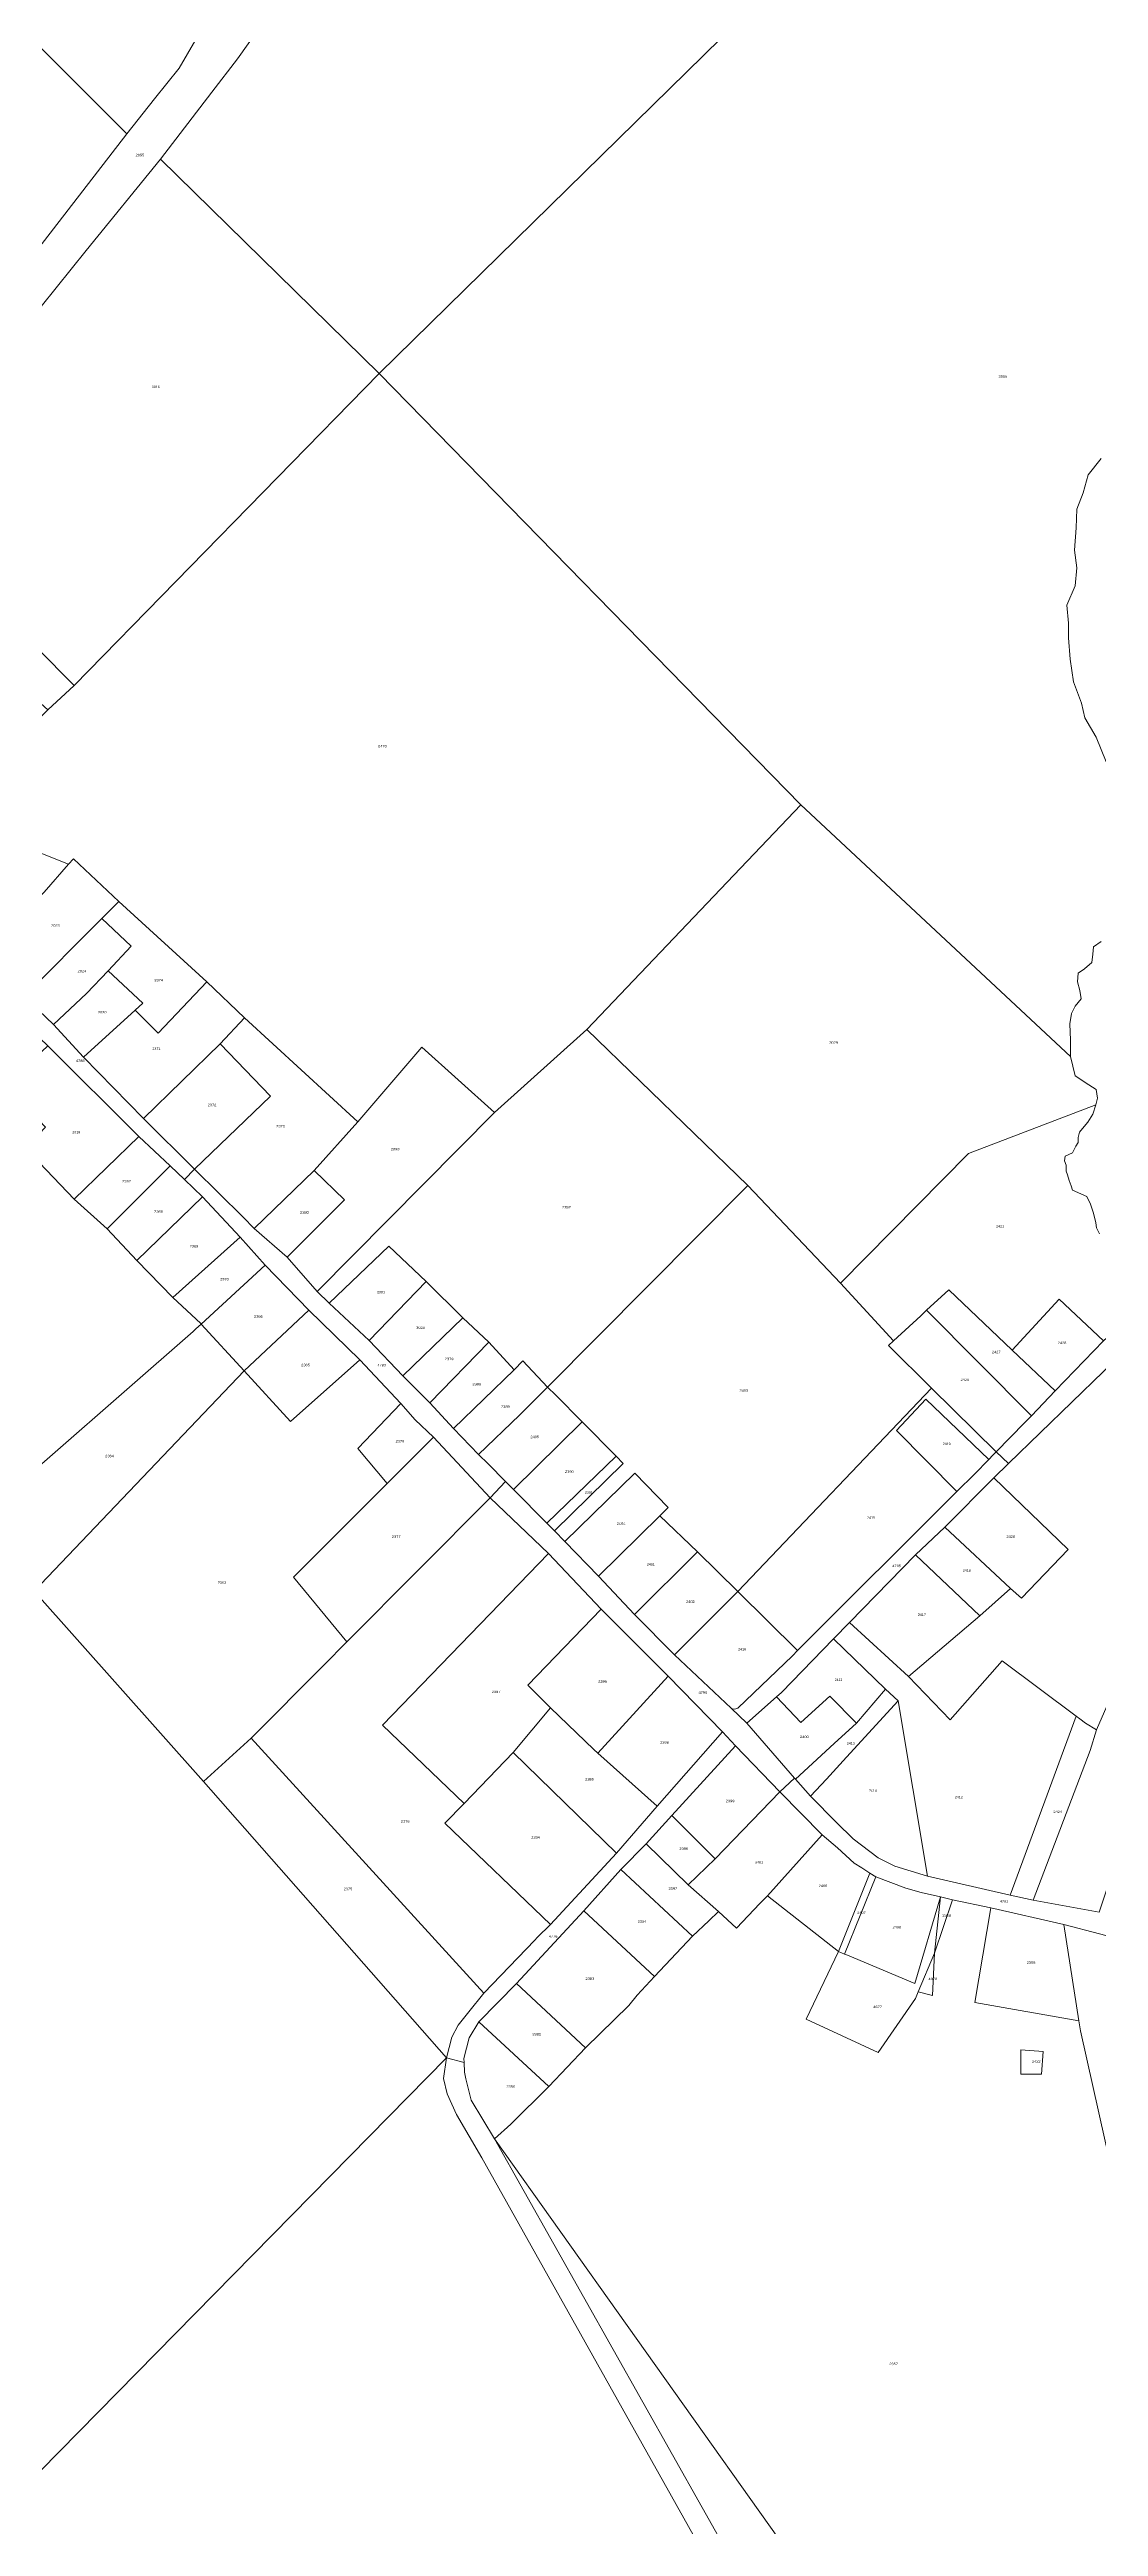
# Model space of a CAD drawing. Header units: metres. Extents: x 208626 to 229755, y 5040476 to 5064226.
# Drawn here: x 220964 to 221569, y 5048913 to 5050342 of the extents above; entities that cross this region are included whole.
import ezdxf

# ---------------------------------------------------------------- set-up
doc = ezdxf.new("R2010")
doc.units = ezdxf.units.M
doc.header["$LTSCALE"] = 0.56
doc.layers.add('6', color=7, linetype='Continuous', lineweight=13)
doc.layers.add('61', color=7, linetype='Continuous')

msp = doc.modelspace()

# ---------------------------------------------------------------- linework, layer by layer
at = {"layer": '6'}
msp.add_line((221483.136, 5049378.0457), (221459.1111, 5049402.9622), dxfattribs=at)
for points in [[(220847.8997, 5050453.5479), (221155.4882, 5050702.0209), (221094.5804, 5050447.7493), (221088.1122, 5050423.9482), (221081.8904, 5050408.9034), (221067.5875, 5050379.6692), (221054.3448, 5050357.9994), (221038.5851, 5050330.7503), (221024.302, 5050313.1065), (221008.4208, 5050293.0267)], [(220891.7047, 5050061.6197), (220949.9442, 5050147.0363), (220932.7219, 5050161.0332), (220984.8133, 5050225.7273), (221027.7745, 5050278.2269), (221153.8072, 5050154.6522), (220978.0736, 5049974.6614)], [(220910.0878, 5049904.5181), (220948.7536, 5049946.563), (220962.8028, 5049960.6122), (220978.0736, 5049974.6614), (221153.8072, 5050154.6522), (221397.0083, 5049905.9209), (221273.6792, 5049776.1714), (221220.293, 5049728.4592), (221178.4618, 5049766.0151), (221141.5692, 5049722.9825), (221076.126, 5049783.0362), (221054.5683, 5049803.824), (221003.7536, 5049850.0192), (220977.5763, 5049874.6567), (220974.795, 5049871.5433), (220939.486, 5049885.7533), (220936.3585, 5049882.0003)], [(220842.1446, 5049993.7052), (220891.7047, 5050061.6197), (220978.0736, 5049974.6614), (220962.8028, 5049960.6122), (220937.5378, 5049983.6157), (220928.6536, 5049991.3894), (220913.1062, 5050004.7157), (220888.6746, 5049977.3227), (220873.7308, 5049961.4798), (220861.8808, 5049974.4751)], [(221273.6792, 5049776.1714), (221397.0083, 5049905.9209), (221552.4809, 5049760.6689), (221555.2346, 5049749.4422), (221563.0722, 5049744.3584), (221567.3087, 5049741.6047), (221568.156, 5049736.7327), (221567.0968, 5049732.708), (221493.7606, 5049704.7216), (221419.9654, 5049629.8808), (221366.4413, 5049686.3444)], [(220900.7054, 5049843.5324), (220936.3585, 5049882.0003), (220939.486, 5049885.7533), (220974.795, 5049871.5433), (220960.6381, 5049855.4087), (220925.597, 5049818.844)], [(220868.9296, 5049863.1148), (220875.0071, 5049868.8833), (220875.9984, 5049867.9267), (220900.7054, 5049843.5324), (220925.597, 5049818.844), (220925.9917, 5049818.4525), (220949.0893, 5049795.3549), (220966.0275, 5049779.1866), (220983.368, 5049760.3791), (221017.8816, 5049724.8303), (221047.4449, 5049695.6103), (221041.5874, 5049689.6839), (221033.3418, 5049697.6036), (221015.3345, 5049714.4461), (220962.7709, 5049766.9188), (220939.4147, 5049789.2704), (220912.0489, 5049818.5488), (220895.3484, 5049835.2807)], [(220925.597, 5049818.844), (220960.6381, 5049855.4087), (220974.795, 5049871.5433), (220977.5763, 5049874.6567), (221003.7536, 5049850.0192), (220993.8987, 5049840.2849), (220949.0893, 5049795.3549), (220925.9917, 5049818.4525)], [(220949.0893, 5049795.3549), (220993.8987, 5049840.2849), (221010.8454, 5049824.3652), (220997.6556, 5049810.1709), (220985.1226, 5049797.0558), (220966.0275, 5049779.1866)], [(220993.8987, 5049840.2849), (221003.7536, 5049850.0192), (221054.5683, 5049803.824), (221026.5047, 5049774.1051), (221013.1457, 5049787.445), (221017.6121, 5049791.5053), (220997.6556, 5049810.1709), (221010.8454, 5049824.3652)], [(220966.0275, 5049779.1866), (220985.1226, 5049797.0558), (220997.6556, 5049810.1709), (221017.6121, 5049791.5053), (221013.1457, 5049787.445), (220983.368, 5049760.3791)], [(220983.368, 5049760.3791), (221013.1457, 5049787.445), (221026.5047, 5049774.1051), (221054.5683, 5049803.824), (221076.126, 5049783.0362), (221062.1962, 5049767.944), (221017.8816, 5049724.8303)], [(221047.4449, 5049695.6103), (221091.178, 5049737.7649), (221062.1962, 5049767.944), (221076.126, 5049783.0362), (221141.5692, 5049722.9825), (221116.4749, 5049694.8934), (221081.849, 5049661.4757), (221075.3893, 5049667.9904)], [(221017.8816, 5049724.8303), (221062.1962, 5049767.944), (221091.178, 5049737.7649), (221047.4449, 5049695.6103)], [(221118.0344, 5049625.1015), (221220.293, 5049728.4592), (221273.6792, 5049776.1714), (221366.4413, 5049686.3444), (221250.8774, 5049569.9465), (221236.8021, 5049585.0566), (221231.6667, 5049579.9213), (221217.0291, 5049595.8338), (221202.0288, 5049609.8335), (221181.0284, 5049630.8331), (221159.3637, 5049651.2247), (221125.0526, 5049618.4733)], [(220938.5149, 5049743.9628), (220962.7709, 5049766.9188), (221015.3345, 5049714.4461), (220978.0736, 5049678.4069), (220949.9434, 5049707.8728), (220961.3719, 5049719.9028)], [(221100.8789, 5049644.9864), (221133.9041, 5049677.9224), (221116.4749, 5049694.8934), (221141.5692, 5049722.9825), (221178.4618, 5049766.0151), (221220.293, 5049728.4592), (221118.0344, 5049625.1015)], [(220778.6909, 5049672.2211), (220819.4531, 5049711.2536), (220835.9596, 5049695.4386), (220852.764, 5049712.7118), (220868.0333, 5049728.391), (220884.763, 5049744.7122), (220893.1677, 5049737.0469), (220935.5074, 5049691.0308), (220949.3076, 5049705.971), (220949.9434, 5049707.8728), (220978.0736, 5049678.4069), (220997.0095, 5049661.3035), (221014.1128, 5049642.9785), (221034.8812, 5049621.5993), (221051.0206, 5049606.5813), (221051.2367, 5049606.3456), (221048.198, 5049603.5468), (221046.6381, 5049602.1101), (220925.583, 5049496.3313)], [(220978.0736, 5049678.4069), (221015.3345, 5049714.4461), (221033.3418, 5049697.6036), (220997.0095, 5049661.3035)], [(220997.0095, 5049661.3035), (221033.3418, 5049697.6036), (221041.5874, 5049689.6839), (221051.9954, 5049679.6873), (221014.1128, 5049642.9785)], [(221041.5874, 5049689.6839), (221047.4449, 5049695.6103), (221075.3893, 5049667.9904), (221081.849, 5049661.4757), (221100.8789, 5049644.9864), (221118.0344, 5049625.1015), (221125.0526, 5049618.4733), (221148.0294, 5049596.8327), (221167.4515, 5049576.5532), (221183.0301, 5049560.8333), (221196.7461, 5049546.0278), (221211.1252, 5049531.1352), (221216.7673, 5049525.6454), (221226.7931, 5049515.4215), (221217.8976, 5049506.1175), (221185.1729, 5049541.0239), (221174.664, 5049551.1631), (221166.4474, 5049560.4068), (221142.6307, 5049585.7477), (221113.4044, 5049614.3793), (221088.0895, 5049640.289), (221073.718, 5049656.5129), (221051.9954, 5049679.6873)], [(221081.849, 5049661.4757), (221116.4749, 5049694.8934), (221133.9041, 5049677.9224), (221100.8789, 5049644.9864)], [(221250.8774, 5049569.9465), (221366.4413, 5049686.3444), (221419.9654, 5049629.8808), (221450.4218, 5049596.6584), (221447.5063, 5049593.9026), (221472.4582, 5049569.3582), (221360.7396, 5049451.9523), (221337.5073, 5049474.9668), (221315.7976, 5049495.6327), (221320.5988, 5049500.4339), (221301.3941, 5049520.2648), (221260.8972, 5049480.8117), (221254.8818, 5049486.9475), (221294.5229, 5049525.9755), (221290.5393, 5049530.0759), (221270.9171, 5049549.9069), (221255.6513, 5049565.3354)], [(221014.1128, 5049642.9785), (221051.9954, 5049679.6873), (221073.718, 5049656.5129), (221034.8812, 5049621.5993)], [(221034.8812, 5049621.5993), (221073.718, 5049656.5129), (221088.0895, 5049640.289), (221051.2367, 5049606.3456), (221051.0206, 5049606.5813)], [(221509.7247, 5049532.6978), (221525.9593, 5049549.3358), (221529.9685, 5049553.4361), (221543.6655, 5049567.8351), (221571.5302, 5049596.7407), (221599.2393, 5049621.5482), (221608.1909, 5049630.1848), (221623.7712, 5049643.7235), (221626.1028, 5049644.8056), (221635.6767, 5049649.249), (221657.469, 5049659.7057), (221660.7803, 5049651.326), (221642.22, 5049642.4216), (221631.6847, 5049636.2117), (221613.9512, 5049621.5482), (221608.3098, 5049614.9112), (221589.8447, 5049596.608), (221516.766, 5049525.8272)], [(221051.2367, 5049606.3456), (221088.0895, 5049640.289), (221113.4044, 5049614.3793), (221076.0361, 5049579.2828)], [(221125.0526, 5049618.4733), (221159.3637, 5049651.2247), (221181.0284, 5049630.8331), (221148.0294, 5049596.8327)], [(221148.0294, 5049596.8327), (221181.0284, 5049630.8331), (221202.0288, 5049609.8335), (221167.4515, 5049576.5532)], [(221469.4736, 5049614.3838), (221482.2973, 5049626.0515), (221518.8092, 5049591.3207), (221543.6655, 5049567.8351), (221529.9685, 5049553.4361)], [(221076.0361, 5049579.2828), (221113.4044, 5049614.3793), (221142.6307, 5049585.7477), (221102.6822, 5049550.0461)], [(221447.5063, 5049593.9026), (221450.4218, 5049596.6584), (221466.1516, 5049611.1241), (221469.4736, 5049614.3838), (221529.9685, 5049553.4361), (221525.9593, 5049549.3358), (221509.7247, 5049532.6978), (221472.4582, 5049569.3582)], [(221518.8092, 5049591.3207), (221545.9704, 5049620.7083), (221571.5302, 5049596.7407), (221543.6655, 5049567.8351)], [(220920.0444, 5049491.4916), (220925.583, 5049496.3313), (221046.6381, 5049602.1101), (221048.198, 5049603.5468), (221051.2367, 5049606.3456), (221076.0361, 5049579.2828), (220954.9472, 5049452.223)], [(221167.4515, 5049576.5532), (221202.0288, 5049609.8335), (221217.0291, 5049595.8338), (221183.0301, 5049560.8333)], [(220954.9472, 5049452.223), (221076.0361, 5049579.2828), (221102.6822, 5049550.0461), (221142.6307, 5049585.7477), (221166.4474, 5049560.4068), (221141.5399, 5049534.479), (221158.4477, 5049514.2987), (221104.4519, 5049460.3029), (221135.2305, 5049422.9807), (221121.9051, 5049409.5795), (221080.0829, 5049367.4923), (221052.5954, 5049342.4481)], [(221183.0301, 5049560.8333), (221217.0291, 5049595.8338), (221231.6667, 5049579.9213), (221196.7461, 5049546.0278)], [(221196.7461, 5049546.0278), (221231.6667, 5049579.9213), (221236.8021, 5049585.0566), (221250.8774, 5049569.9465), (221234.7479, 5049553.7308), (221211.1252, 5049531.1352)], [(221211.1252, 5049531.1352), (221234.7479, 5049553.7308), (221250.8774, 5049569.9465), (221255.6513, 5049565.3354), (221270.9171, 5049549.9069), (221231.2552, 5049510.8712), (221226.7931, 5049515.4215), (221216.7673, 5049525.6454)], [(221360.7396, 5049451.9523), (221472.4582, 5049569.3582), (221509.7247, 5049532.6978), (221507.7568, 5049530.6553), (221505.3649, 5049528.2628), (221469.1809, 5049562.971), (221452.1814, 5049544.9708), (221487.0334, 5049509.6824), (221395.1553, 5049417.9735)], [(221141.5399, 5049534.479), (221166.4474, 5049560.4068), (221174.664, 5049551.1631), (221185.1729, 5049541.0239), (221158.4477, 5049514.2987)], [(221452.1814, 5049544.9708), (221469.1809, 5049562.971), (221505.3649, 5049528.2628), (221497.1061, 5049519.653), (221487.0334, 5049509.6824)], [(221104.4519, 5049460.3029), (221158.4477, 5049514.2987), (221185.1729, 5049541.0239), (221217.8976, 5049506.1175), (221135.2305, 5049422.9807)], [(221231.2552, 5049510.8712), (221270.9171, 5049549.9069), (221290.5393, 5049530.0759), (221250.4599, 5049491.4578)], [(221250.4599, 5049491.4578), (221290.5393, 5049530.0759), (221294.5229, 5049525.9755), (221254.8818, 5049486.9475)], [(221356.8247, 5049384.7321), (221357.7107, 5049384.2891), (221358.6854, 5049384.2005), (221359.4828, 5049384.2891), (221360.6346, 5049384.8207), (221392.1851, 5049414.9701), (221395.1553, 5049417.9735), (221487.0334, 5049509.6824), (221497.1061, 5049519.653), (221505.3649, 5049528.2628), (221507.7568, 5049530.6553), (221509.7247, 5049532.6978), (221516.766, 5049525.8272), (221508.3664, 5049517.6918), (221480.1317, 5049489.2071), (221463.1338, 5049473.2413), (221425.0517, 5049434.1271), (221415.7934, 5049424.744), (221385.7943, 5049393.7436), (221383.0921, 5049391.3313), (221365.9659, 5049376.0428)], [(221217.8976, 5049506.1175), (221226.7931, 5049515.4215), (221231.2552, 5049510.8712), (221250.4599, 5049491.4578), (221254.8818, 5049486.9475), (221260.8972, 5049480.8117), (221280.3107, 5049460.9808), (221301.1853, 5049438.8536), (221324.201, 5049415.5867), (221356.8247, 5049384.7321), (221365.9659, 5049376.0428), (221393.2986, 5049344.4408), (221384.8855, 5049336.3989), (221359.3789, 5049363.0827), (221351.7964, 5049371.0734), (221320.5304, 5049403.1084), (221281.9836, 5049441.7589), (221251.4405, 5049474.0473)], [(221260.8972, 5049480.8117), (221301.3941, 5049520.2648), (221320.5988, 5049500.4339), (221315.7976, 5049495.6327), (221280.3107, 5049460.9808)], [(221480.1317, 5049489.2071), (221508.3664, 5049517.6918), (221551.2349, 5049476.1882), (221524.1957, 5049448.1475), (221518.032, 5049453.8377)], [(221080.0829, 5049367.4923), (221121.9051, 5049409.5795), (221135.2305, 5049422.9807), (221217.8976, 5049506.1175), (221251.4405, 5049474.0473), (221155.7102, 5049374.9211), (221202.8076, 5049329.7279), (221191.7178, 5049318.4957), (221252.6436, 5049259.8791), (221244.9165, 5049252.5415), (221243.6182, 5049250.8537), (221214.1875, 5049220.2457)], [(221280.3107, 5049460.9808), (221315.7976, 5049495.6327), (221337.5073, 5049474.9668), (221301.1853, 5049438.8536)], [(221463.1338, 5049473.2413), (221480.1317, 5049489.2071), (221518.032, 5049453.8377), (221500.2847, 5049437.9834)], [(221155.7102, 5049374.9211), (221251.4405, 5049474.0473), (221281.9836, 5049441.7589), (221239.6941, 5049398.0071), (221252.7094, 5049384.9226), (221231.0611, 5049359.1586), (221202.8076, 5049329.7279)], [(221301.1853, 5049438.8536), (221337.5073, 5049474.9668), (221360.7396, 5049451.9523), (221324.201, 5049415.5867)], [(221425.0517, 5049434.1271), (221463.1338, 5049473.2413), (221500.2847, 5049437.9834), (221459.1111, 5049402.9622)], [(220539.3992, 5049015.7311), (220954.9472, 5049452.223), (221052.5954, 5049342.4481), (221192.605, 5049182.9669), (220779.5982, 5048762.7835), (220672.7542, 5048874.3749)], [(221239.6941, 5049398.0071), (221281.9836, 5049441.7589), (221320.5304, 5049403.1084), (221280.0279, 5049358.805), (221277.7099, 5049360.923), (221252.7094, 5049384.9226)], [(221324.201, 5049415.5867), (221360.7396, 5049451.9523), (221395.1553, 5049417.9735), (221392.1851, 5049414.9701), (221360.6346, 5049384.8207), (221359.4828, 5049384.2891), (221358.6854, 5049384.2005), (221357.7107, 5049384.2891), (221356.8247, 5049384.7321)], [(221383.0921, 5049391.3313), (221385.7943, 5049393.7436), (221415.7934, 5049424.744), (221445.794, 5049395.7445), (221429.0575, 5049376.0428), (221413.7942, 5049391.7441), (221397.011, 5049376.5435)], [(221415.7934, 5049424.744), (221425.0517, 5049434.1271), (221459.1111, 5049402.9622), (221483.136, 5049378.0457), (221513.1797, 5049412.0951), (221555.8817, 5049380.0686), (221517.7823, 5049276.9343), (221470.1171, 5049287.9148), (221453.0924, 5049389.0617), (221445.794, 5049395.7445)], [(221280.0279, 5049358.805), (221320.5304, 5049403.1084), (221351.7964, 5049371.0734), (221314.151, 5049328.2945)], [(221531.0982, 5049274.0668), (221563.7968, 5049360.3885), (221567.5155, 5049372.1646), (221580.7778, 5049402.5813), (221610.8214, 5049391.0646), (221591.7938, 5049334.9832), (221586.0086, 5049317.5255), (221569.1441, 5049267.1365)], [(221231.0611, 5049359.1586), (221252.7094, 5049384.9226), (221277.7099, 5049360.923), (221280.0279, 5049358.805), (221314.151, 5049328.2945), (221290.7073, 5049301.082)], [(221365.9659, 5049376.0428), (221383.0921, 5049391.3313), (221397.011, 5049376.5435), (221413.7942, 5049391.7441), (221429.0575, 5049376.0428), (221416.2691, 5049364.3201), (221393.9446, 5049343.6939), (221393.2986, 5049344.4408)], [(221393.9446, 5049343.6939), (221416.2691, 5049364.3201), (221429.0575, 5049376.0428), (221445.794, 5049395.7445), (221453.0924, 5049389.0617), (221423.4058, 5049356.4881), (221411.7702, 5049343.7211), (221402.519, 5049333.9817)], [(221402.519, 5049333.9817), (221411.7702, 5049343.7211), (221423.4058, 5049356.4881), (221453.0924, 5049389.0617), (221470.1171, 5049287.9148), (221451.3023, 5049293.639), (221441.6004, 5049298.3716), (221427.2656, 5049309.3226), (221417.5259, 5049318.8625)], [(221052.5954, 5049342.4481), (221080.0829, 5049367.4923), (221214.1875, 5049220.2457), (221205.5545, 5049209.6507), (221199.3647, 5049201.8859), (221195.6779, 5049194.9154), (221192.605, 5049182.9669)], [(221192.605, 5049182.9669), (221195.6779, 5049194.9154), (221199.3647, 5049201.8859), (221205.5545, 5049209.6507), (221214.1875, 5049220.2457), (221243.6182, 5049250.8537), (221244.9165, 5049252.5415), (221252.6436, 5049259.8791), (221290.7073, 5049301.082), (221314.151, 5049328.2945), (221351.7964, 5049371.0734), (221359.3789, 5049363.0827), (221322.5841, 5049322.9014), (221307.8228, 5049306.4667), (221293.264, 5049291.7489), (221271.8848, 5049267.9263), (221233.1033, 5049225.9663), (221211.4122, 5049203.7888), (221205.7794, 5049194.5109), (221202.7282, 5049182.567), (221202.8138, 5049180.3414)], [(221517.7823, 5049276.9343), (221555.8817, 5049380.0686), (221557.8846, 5049378.5664), (221561.2495, 5049376.0428), (221567.5155, 5049372.1646), (221563.7968, 5049360.3885), (221531.0982, 5049274.0668)], [(221191.7178, 5049318.4957), (221202.8076, 5049329.7279), (221231.0611, 5049359.1586), (221290.7073, 5049301.082), (221252.6436, 5049259.8791)], [(221322.5841, 5049322.9014), (221359.3789, 5049363.0827), (221384.8855, 5049336.3989), (221347.6283, 5049297.8572)], [(221331.9947, 5049282.9146), (221347.6283, 5049297.8572), (221384.8855, 5049336.3989), (221409.2967, 5049311.7589), (221377.7612, 5049276.4857), (221373.4682, 5049272.0652), (221359.8666, 5049257.7836), (221349.5697, 5049267.4236)], [(221307.8228, 5049306.4667), (221322.5841, 5049322.9014), (221347.6283, 5049297.8572), (221331.9947, 5049282.9146)], [(221377.7612, 5049276.4857), (221409.2967, 5049311.7589), (221418.0809, 5049304.1515), (221427.8381, 5049295.4213), (221432.1352, 5049292.6925), (221436.8678, 5049289.6163), (221418.7556, 5049244.4273)], [(221293.264, 5049291.7489), (221307.8228, 5049306.4667), (221331.9947, 5049282.9146), (221349.5697, 5049267.4236), (221343.9804, 5049262.0053), (221334.5339, 5049253.2617)], [(221271.8848, 5049267.9263), (221293.264, 5049291.7489), (221334.5339, 5049253.2617), (221312.6444, 5049229.9905)], [(221418.7556, 5049244.4273), (221436.8678, 5049289.6163), (221440.2432, 5049287.537), (221422.2678, 5049242.9131)], [(221422.2678, 5049242.9131), (221440.2432, 5049287.537), (221457.6529, 5049280.8152), (221466.3939, 5049278.3284), (221477.5041, 5049275.8273), (221462.7824, 5049225.9003), (221423.9281, 5049242.2294)], [(221233.1033, 5049225.9663), (221271.8848, 5049267.9263), (221312.6444, 5049229.9905), (221302.7193, 5049219.1875), (221297.7706, 5049213.1824), (221272.9418, 5049188.7836)], [(221400.1336, 5049205.4221), (221418.7556, 5049244.4273), (221422.2678, 5049242.9131), (221423.9281, 5049242.2294), (221462.7824, 5049225.9003), (221477.5041, 5049275.8273), (221477.5104, 5049275.8259), (221474.072, 5049243.3174), (221464.7386, 5049221.1484), (221463.0903, 5049217.2522), (221441.6967, 5049186.0746)], [(221474.072, 5049243.3174), (221477.5104, 5049275.8259), (221484.4305, 5049274.2354)], [(221497.2961, 5049214.9631), (221506.6486, 5049269.5196), (221548.7639, 5049259.9513), (221557.3082, 5049204.4415)], [(221464.7386, 5049221.1484), (221474.072, 5049243.3174), (221473.0049, 5049219.0815)], [(221211.4122, 5049203.7888), (221233.1033, 5049225.9663), (221272.9418, 5049188.7836), (221251.7273, 5049166.5279)], [(221202.7282, 5049182.567), (221205.7794, 5049194.5109), (221211.4122, 5049203.7888), (221251.7273, 5049166.5279), (221229.7763, 5049144.7187), (221220.3537, 5049136.2137), (221206.9069, 5049158.6884), (221203.9221, 5049170.9262), (221203.0266, 5049174.8064), (221202.8138, 5049180.3414)], [(220779.5982, 5048762.7835), (221192.605, 5049182.9669), (221191.0353, 5049171.1946), (221192.9974, 5049162.1692), (221198.4911, 5049150.3969), (221213.0102, 5049125.2827), (221403.3287, 5048785.8488), (221487.9665, 5048626.2321), (221494.7962, 5048603.8806), (221497.9005, 5048590.2214), (221499.7632, 5048566.6282), (221499.7632, 5048557.3151), (221497.2797, 5048533.101), (221492.3127, 5048498.9529), (221203.9695, 5048226.8191)], [(221523.817, 5049187.6197), (221536.817, 5049186.6199), (221535.8173, 5049173.6199), (221523.8174, 5049173.6197)], [(221220.3537, 5049136.2137), (221602.9712, 5048597.8413), (221509.0763, 5048513.8539), (221512.1806, 5048545.5185), (221511.9695, 5048576.438), (221510.7775, 5048597.1007), (221506.698, 5048613.7085), (221502.8303, 5048625.7106), (221487.5814, 5048658.0476), (221459.8303, 5048711.027)]]:
    msp.add_lwpolyline(points, close=True, dxfattribs=at)
for points in [[(221474.2376, 5050640.5175), (221479.1672, 5050635.9823), (221487.3991, 5050625.6534), (221493.1922, 5050616.2014), (221500.205, 5050607.969), (221505.3884, 5050599.7367), (221509.657, 5050594.2484), (221515.7381, 5050588.7202), (221521.7382, 5050582.7203), (221530.2374, 5050578.0107), (221540.1474, 5050574.1248), (221559.3563, 5050573.2101), (221565.7302, 5050570.1234), (221572.8287, 5050565.3911), (221567.7385, 5050560.7211), (221153.8072, 5050154.6522), (221027.7745, 5050278.2269)], [(221153.8072, 5050154.6522), (221567.7385, 5050560.7211), (221572.8287, 5050565.3911)], [(220847.8997, 5050453.5479), (221008.4208, 5050293.0267), (220915.0681, 5050172.3512)], [(220759.9764, 5049979.0075), (220778.7572, 5049999.71), (220788.7949, 5050011.436), (220815.8268, 5050044.2192), (220807.095, 5050052.0242), (220898.3817, 5050186.5804), (220915.0681, 5050172.3512), (221008.4208, 5050293.0267), (221024.302, 5050313.1065), (221038.5851, 5050330.7503), (221054.3448, 5050357.9994)], [(221083.5584, 5050352.226), (221072.1739, 5050336.2877), (221057.3741, 5050316.9341), (221027.7745, 5050278.2269), (220984.8133, 5050225.7273), (220932.7219, 5050161.0332), (220949.9442, 5050147.0363), (220891.7047, 5050061.6197), (220842.1446, 5049993.7052)], [(221027.7745, 5050278.2269), (221057.3741, 5050316.9341), (221072.1739, 5050336.2877), (221083.5584, 5050352.226)], [(221570.2742, 5049826.9701), (221565.8259, 5049824.0046), (221565.4022, 5049819.7681), (221564.7668, 5049814.8961), (221560.5303, 5049811.2951), (221556.9292, 5049808.7532), (221556.5056, 5049803.6694), (221557.9884, 5049798.7974), (221558.6238, 5049793.9254), (221555.1945, 5049789.7138), (221553.1164, 5049785.4524), (221552.1404, 5049779.4641), (221552.5694, 5049770.0245), (221552.4809, 5049760.6689), (221397.0083, 5049905.9209), (221153.8072, 5050154.6522)], [(221570.2025, 5050105.6047), (221562.6806, 5050096.2023), (221559.8599, 5050085.8597), (221556.099, 5050076.4573), (221555.7511, 5050065.7219), (221554.7514, 5050052.7219), (221556.099, 5050042.6088), (221555.1587, 5050032.2662), (221550.4575, 5050020.9833), (221551.3978, 5050010.6407), (221551.3978, 5050002.1786), (221552.338, 5049989.9555), (221554.2185, 5049976.7921), (221558.9197, 5049964.569), (221560.8001, 5049956.1069), (221567.3818, 5049944.824), (221573.0232, 5049930.7205)], [(221419.9654, 5049629.8808), (221493.7606, 5049704.7216), (221567.0968, 5049732.708), (221565.4022, 5049727.4124), (221562.4367, 5049722.7523), (221559.4711, 5049719.1512), (221557.7765, 5049717.033), (221556.9292, 5049713.8556), (221556.9292, 5049711.1019), (221555.6583, 5049708.9837), (221553.7519, 5049705.1708), (221549.5154, 5049703.2644), (221549.1369, 5049700.5147), (221549.995, 5049697.9403), (221549.995, 5049694.5077), (221550.8531, 5049692.3623), (221551.8454, 5049689.0721), (221552.9046, 5049686.1066), (221553.7519, 5049683.5647), (221562.013, 5049679.9636), (221564.1313, 5049675.5153), (221565.8259, 5049670.2197), (221567.0968, 5049664.7122), (221567.587, 5049661.8981), (221568.0161, 5049660.6109), (221569.3033, 5049658.4655)], [(221571.5302, 5049596.7407), (221545.9704, 5049620.7083), (221518.8092, 5049591.3207), (221482.2973, 5049626.0515), (221469.4736, 5049614.3838), (221466.1516, 5049611.1241), (221450.4218, 5049596.6584), (221419.9654, 5049629.8808)], [(221459.1111, 5049402.9622), (221500.2847, 5049437.9834), (221518.032, 5049453.8377), (221524.1957, 5049448.1475), (221551.2349, 5049476.1882), (221508.3664, 5049517.6918), (221516.766, 5049525.8272), (221589.8447, 5049596.608)], [(221580.7778, 5049402.5813), (221567.5155, 5049372.1646), (221561.2495, 5049376.0428), (221557.8846, 5049378.5664), (221555.8817, 5049380.0686), (221513.1797, 5049412.0951), (221483.136, 5049378.0457)], [(221589.7309, 5049249.1526), (221548.7639, 5049259.9513), (221506.6486, 5049269.5196), (221484.4305, 5049274.2354), (221477.5104, 5049275.8259), (221477.5041, 5049275.8273), (221466.3939, 5049278.3284), (221457.6529, 5049280.8152), (221440.2432, 5049287.537), (221436.8678, 5049289.6163), (221432.1352, 5049292.6925), (221427.8381, 5049295.4213), (221418.0809, 5049304.1515), (221409.2967, 5049311.7589), (221384.8855, 5049336.3989), (221393.2986, 5049344.4408), (221393.9446, 5049343.6939), (221402.519, 5049333.9817), (221417.5259, 5049318.8625), (221427.2656, 5049309.3226), (221441.6004, 5049298.3716), (221451.3023, 5049293.639), (221470.1171, 5049287.9148), (221517.7823, 5049276.9343), (221531.0982, 5049274.0668), (221569.1441, 5049267.1365)], [(221602.9712, 5048597.8413), (221220.3537, 5049136.2137), (221229.7763, 5049144.7187), (221251.7273, 5049166.5279), (221272.9418, 5049188.7836), (221297.7706, 5049213.1824), (221302.7193, 5049219.1875), (221312.6444, 5049229.9905), (221334.5339, 5049253.2617), (221343.9804, 5049262.0053), (221349.5697, 5049267.4236), (221359.8666, 5049257.7836), (221373.4682, 5049272.0652), (221377.7612, 5049276.4857), (221418.7556, 5049244.4273), (221400.1336, 5049205.4221), (221441.6967, 5049186.0746), (221463.0903, 5049217.2522), (221464.7386, 5049221.1484), (221473.0049, 5049219.0815), (221474.072, 5049243.3174), (221484.4305, 5049274.2354), (221506.6486, 5049269.5196), (221497.2961, 5049214.9631), (221557.3082, 5049204.4415), (221558.3777, 5049198.6498), (221675.7464, 5048673.0026)], [(221548.7639, 5049259.9513), (221589.7309, 5049249.1526)], [(221982.6072, 5049010.199), (221984.6424, 5049002.8722), (221989.1199, 5048993.1031), (221996.4467, 5048982.927), (221675.7464, 5048673.0026), (221558.3777, 5049198.6498), (221557.3082, 5049204.4415), (221548.7639, 5049259.9513)], [(221403.3287, 5048785.8488), (221213.0102, 5049125.2827), (221198.4911, 5049150.3969), (221192.9974, 5049162.1692), (221191.0353, 5049171.1946), (221192.605, 5049182.9669), (221202.8138, 5049180.3414), (221203.0266, 5049174.8064), (221203.9221, 5049170.9262), (221206.9069, 5049158.6884), (221220.3537, 5049136.2137), (221459.8303, 5048711.027)]]:
    msp.add_lwpolyline(points, dxfattribs=at)

# ---------------------------------------------------------------- texts
at = {"layer": '61'}
for s, width, p in [('2055', 1.2, (221013.4063, 5050280)), ('3056', 1.2, (221511.0313, 5050152.25)), ('3016', 1.1, (221022.75, 5050146.25)), ('2470', 1.2, (221153.2344, 5049939)), ('2023', 1.2, (220964.6719, 5049835.5)), ('2024', 1.2, (220979.9688, 5049809.25)), ('2374', 1.2, (221024.2344, 5049804)), ('2020', 1.2, (220991.6484, 5049785.5)), ('3029', 1.2, (221413.4766, 5049768)), ('4788', 1.2, (220979.0001, 5049757.5617)), ('2371', 1.1, (221023.1016, 5049764.5)), ('2372', 1.2, (221054.9922, 5049732)), ('2019', 1.1, (220976.9219, 5049716.25)), ('2373', 1.2, (221094.5, 5049719.75)), ('2393', 1.2, (221160.5938, 5049706.5)), ('2367', 1.2, (221005.7344, 5049688)), ('2368', 1.2, (221024.1484, 5049670.5)), ('2380', 1.2, (221108.2656, 5049670)), ('2392', 1.2, (221259.3672, 5049673)), ('2421', 1.1, (221509.6094, 5049662)), ('2369', 1.2, (221044.6016, 5049650.5)), ('2370', 1.2, (221062.1406, 5049631.5)), ('2381', 1.1, (221152.6484, 5049624)), ('2366', 1.2, (221081.7422, 5049610)), ('3028', 1.2, (221175.1719, 5049603.5)), ('2428', 1.2, (221545.1719, 5049594.75)), ('2365', 1.2, (221108.9141, 5049582)), ('4789', 1.2, (221152.8484, 5049581.9432)), ('2379', 1.2, (221191.7031, 5049585.5)), ('2427', 1.2, (221507.2109, 5049589.5)), ('2388', 1.2, (221207.625, 5049571)), ('2403', 1.2, (221361.6719, 5049567.25)), ('2420', 1.2, (221489.1094, 5049573.5)), ('2389', 1.2, (221224.1406, 5049558)), ('2378', 1.2, (221163.3594, 5049538)), ('2405', 1.2, (221241.0469, 5049540.5)), ('2364', 1.2, (220995.8438, 5049529.5)), ('2419', 1.1, (221478.8359, 5049536.5)), ('2390', 1.2, (221261.0078, 5049520.5)), ('2391', 1.1, (221272.4688, 5049508.5)), ('2377', 1.2, (221161.1719, 5049483)), ('2404', 1.2, (221290.8203, 5049490.5)), ('2415', 1.1, (221435.2344, 5049494)), ('2426', 1.2, (221515.5781, 5049483)), ('2401', 1.1, (221308.2266, 5049467)), ('4795', 1.2, (221449.801, 5049466.0977)), ('2363', 1.2, (221060.7031, 5049456.5)), ('2418', 1.1, (221490.4375, 5049463.5)), ('2402', 1.2, (221330.8359, 5049445.5)), ('2417', 1.1, (221464.5391, 5049438)), ('2416', 1.1, (221360.875, 5049418)), ('2386', 1.2, (221280.1094, 5049399.5)), ('2387', 1.2, (221218.8438, 5049393.5)), ('4790', 1.2, (221338.0465, 5049393.0078)), ('2400', 1.2, (221396.5781, 5049367.5)), ('2398', 1.2, (221315.9063, 5049364.25)), ('2413', 1.1, (221423.5156, 5049363.75)), ('2385', 1.2, (221272.6797, 5049343)), ('2399', 1.2, (221353.7344, 5049330.5)), ('2414', 1.1, (221436.3125, 5049336.5)), ('2412', 1.1, (221485.8438, 5049332.75)), ('2424', 1.2, (221542.6563, 5049324.25)), ('2376', 1.2, (221166.3594, 5049318.75)), ('2384', 1.2, (221241.5469, 5049309.5)), ('2396', 1.2, (221327.0234, 5049303)), ('3481', 1.1, (221370.6406, 5049295.25)), ('2406', 1.2, (221407.3125, 5049281.5)), ('2375', 1.2, (221133.3906, 5049279.75)), ('2397', 1.2, (221320.7344, 5049280)), ('2407', 1.2, (221429.5, 5049266)), ('4791', 1.1, (221511.8948, 5049272.5996)), ('4776', 1.2, (221251.6671, 5049252.3871)), ('2394', 1.2, (221302.9219, 5049261)), ('2408', 1.2, (221449.8906, 5049257.75)), ('2358', 1.2, (221478.671, 5049264.4596)), ('2355', 1.2, (221527.2969, 5049237.25)), ('2383', 1.2, (221272.875, 5049228)), ('4676', 1.2, (221470.6052, 5049227.8491)), ('4677', 1.2, (221438.8281, 5049211.75)), ('2382', 1.2, (221242.2578, 5049196)), ('2422', 1.2, (221530.3125, 5049180.25)), ('2356', 1.2, (221227.2344, 5049165.75)), ('2357', 1.2, (221448.0469, 5049005.75))]:
    msp.add_text(s, height=1.4, dxfattribs=dict(at, width=width)).set_placement(p)
msp.add_text('2411', height=1.4, dxfattribs=at).set_placement((221416.6094, 5049400.5))

doc.saveas('drawing.dxf')
